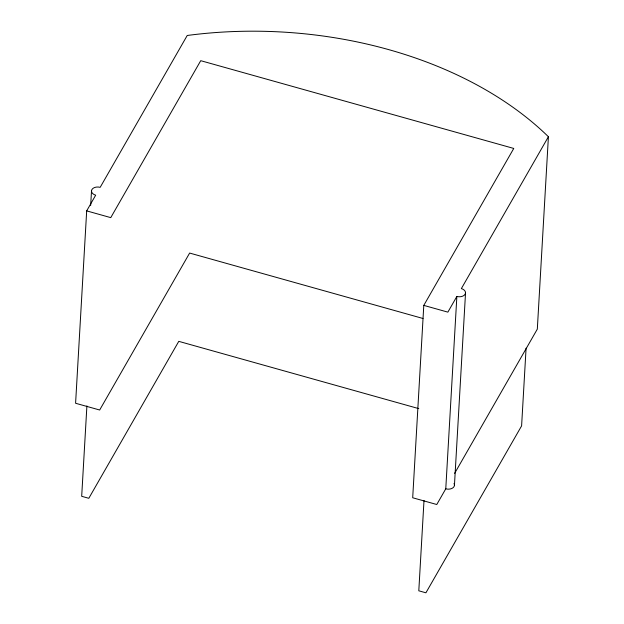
<?xml version="1.0" encoding="UTF-8"?>
<svg xmlns="http://www.w3.org/2000/svg" width="624" height="624" viewBox="0 0 624 624"><rect width="100%" height="100%" fill="white"/><g stroke="black" fill="none" stroke-linecap="round" stroke-linejoin="round"><path stroke-width="0.94" d="M454.623 473.382L537.319 329.121L548.41 136.742L548.036 136.367A341.234 226.106 3.3 0 0 187.863 35.396L187.223 35.49L100.175 187.34A6.435 4.259 3.3 0 0 91.907 189.571A6.435 4.259 3.3 0 0 95.675 195.187L86.681 210.881L75.59 403.26L99.668 410.007L189.634 253.063L423.002 318.49M90.667 205.444L91.51 190.866M86.9 405.935L81.689 496.298L88.811 498.295L178.776 341.351L418.774 408.626M86.681 210.881L110.76 217.628L200.733 60.684L513.763 148.442L423.79 305.386L412.698 497.765L436.777 504.512L445.77 488.818L456.862 296.439A6.435 4.259 3.3 0 0 465.13 294.208A6.435 4.259 3.3 0 0 461.362 288.592L548.41 136.742M424.008 500.448L418.798 590.803L425.919 592.8L521.602 425.888L526.087 348.161M454.444 485.293L465.535 292.913M456.862 296.439L447.868 312.133L423.79 305.386M453.999 483.522A6.435 4.259 3.3 0 1 452.603 488.038A6.435 4.259 3.3 0 1 445.77 488.818"/></g></svg>
